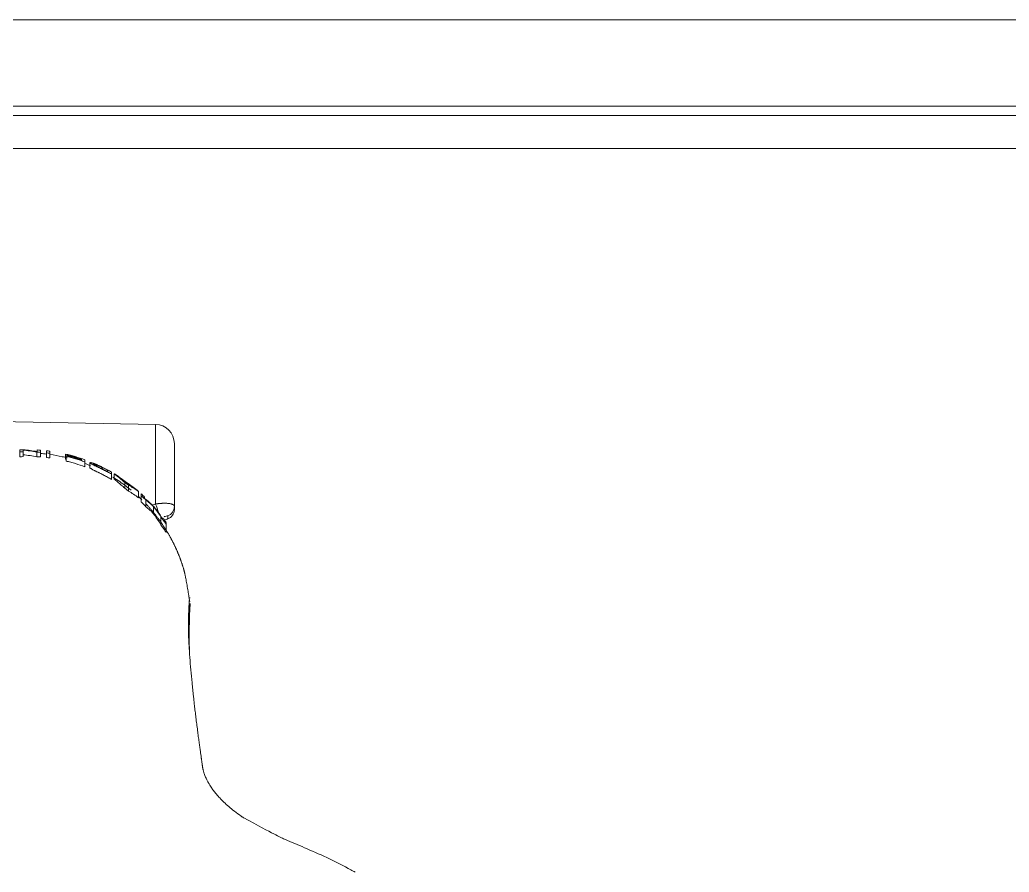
# Model space of a CAD drawing. Header units: millimetres. Extents: x 2433 to 4809, y -10272 to -6912.
# Drawn here: x 3241.6 to 3344.9, y -7268.2 to -7179.1 of the extents above; entities that cross this region are included whole.
import ezdxf

# ---------------------------------------------------------------- set-up
doc = ezdxf.new("R2010")
doc.units = ezdxf.units.MM

msp = doc.modelspace()

# ---------------------------------------------------------------- linework, layer by layer
at = {"linetype": 'Continuous', "lineweight": 18, "extrusion": (-1.22465e-16, -1, 0)}
for p, q in [((3437.29, -7179.14), (3219.99, -7179.14)), ((3437.13, -7189.14), (3204.2, -7189.14)), ((3255.74, -7221.41), (3214.9, -7220.64)), ((3257.7, -7230), (3257.7, -7223.41)), ((3243.34, -7224.79), (3243.34, -7224.3)), ((3243.71, -7224.81), (3243.71, -7224.33)), ((3244.34, -7224.87), (3244.34, -7224.39)), ((3244.7, -7224.92), (3244.7, -7224.43)), ((3246.32, -7225.03), (3246.32, -7224.53)), ((3246.39, -7225.24), (3246.39, -7224.74)), ((3246.49, -7224.74), (3246.49, -7224.67)), ((3248.36, -7225.84), (3248.36, -7225.32)), ((3249.51, -7225.74), (3249.51, -7225.61)), ((3251.12, -7226.59), (3251.12, -7227.15)), ((3251.41, -7227.13), (3251.41, -7226.56)), ((3252.52, -7228.08), (3252.52, -7227.48)), ((3252.91, -7228.37), (3252.91, -7227.76)), ((3253.96, -7229.07), (3253.96, -7228.41)), ((3254.24, -7229.52), (3254.24, -7228.86)), ((3254.73, -7230.01), (3254.73, -7229.32)), ((3255.52, -7230.75), (3255.52, -7230)), ((3257.7, -7230), (3257.7, -7230.32)), ((3256.3, -7231.9), (3256.3, -7231.08)), ((3256.84, -7232.71), (3256.84, -7231.82))]:
    msp.add_line(p, q, dxfattribs=at)
at = {"linetype": 'Continuous', "lineweight": 13, "extrusion": (-1.22465e-16, -1, 0)}
for p, q in [((3437.13, -7188.16), (3202.46, -7188.16)), ((3447.53, -7192.58), (3204.53, -7192.58)), ((3255.74, -7229.73), (3255.74, -7221.41)), ((3250.17, -7226.07), (3250.17, -7225.91)), ((3257, -7231.28), (3257, -7230.95))]:
    msp.add_line(p, q, dxfattribs=at)
at = {"linetype": 'Continuous', "lineweight": 18}
msp.add_arc((3255.7, -7223.41), 2, 0, 88.9292, dxfattribs=at)
at = {"linetype": 'Continuous', "lineweight": 13}
for centre, major_axis, ratio, start_param, end_param in [((3255.72, -7230.3), (0.302, -0.953), 0.223769, 1.132058, 2.135289), ((3256.7, -7230), (-1, 0), 0.999931, 1.880086, 3.141593)]:
    msp.add_ellipse(centre, major_axis=major_axis, ratio=ratio, start_param=start_param, end_param=end_param, dxfattribs=at)
at = {"linetype": 'Continuous', "lineweight": 18}
msp.add_ellipse((3256.7, -7230.32), major_axis=(-1, 0), ratio=0.999931, start_param=1.880086, end_param=3.141593, dxfattribs=at)
for points, degree in [([(3241.56, -7224.07), (3241.68, -7224.07), (3241.81, -7224.06), (3241.93, -7224.06)], 3), ([(3241.91, -7224.28), (3241.79, -7224.28), (3241.68, -7224.29), (3241.56, -7224.29)], 3), ([(3241.56, -7224.79), (3241.56, -7224.63), (3241.56, -7224.46), (3241.56, -7224.29)], 3), ([(3241.91, -7224.1), (3241.91, -7224.19), (3241.91, -7224.28)], 2), ([(3243.34, -7224.3), (3242.86, -7224.21), (3242.39, -7224.15), (3241.91, -7224.1)], 3), ([(3241.91, -7224.78), (3241.91, -7224.61), (3241.91, -7224.45), (3241.91, -7224.28)], 3), ([(3241.91, -7224.59), (3242.39, -7224.63), (3242.86, -7224.7), (3243.34, -7224.79)], 3), ([(3241.93, -7224.06), (3242.41, -7224.1), (3242.89, -7224.17), (3243.36, -7224.25)], 3), ([(3243.71, -7224.33), (3243.59, -7224.32), (3243.46, -7224.31), (3243.34, -7224.3)], 3), ([(3243.36, -7224.08), (3243.48, -7224.09), (3243.6, -7224.1), (3243.71, -7224.11)], 3), ([(3243.36, -7224.25), (3243.36, -7224.16), (3243.36, -7224.08)], 2), ([(3244.37, -7224.51), (3244.16, -7224.49), (3243.94, -7224.47), (3243.73, -7224.45)], 3), ([(3246.32, -7224.53), (3246.32, -7224.52), (3246.32, -7224.52), (3246.32, -7224.51)], 3), ([(3248, -7225.01), (3247.45, -7224.82), (3246.89, -7224.66), (3246.32, -7224.53)], 3), ([(3241.56, -7224.79), (3241.68, -7224.79), (3241.79, -7224.78), (3241.91, -7224.78)], 3), ([(3246.32, -7225.03), (3246.34, -7225.04), (3246.37, -7225.04), (3246.39, -7225.05)], 3), ([(3246.39, -7224.71), (3246.93, -7224.84), (3247.47, -7224.99), (3248, -7225.17)], 3), ([(3246.39, -7224.74), (3246.39, -7224.73), (3246.39, -7224.72), (3246.39, -7224.71)], 3), ([(3246.49, -7224.64), (3247, -7224.76), (3247.5, -7224.91), (3248, -7225.08)], 3), ([(3246.49, -7224.67), (3246.49, -7224.66), (3246.49, -7224.65), (3246.49, -7224.64)], 3), ([(3248, -7225.1), (3247.5, -7224.94), (3247, -7224.79), (3246.49, -7224.67)], 3), ([(3248, -7225.08), (3248, -7225.05), (3248, -7225.03), (3248, -7225.01)], 3), ([(3248, -7225.17), (3248, -7225.15), (3248, -7225.12), (3248, -7225.1)], 3), ([(3248.86, -7225.4), (3248.86, -7225.97)], 1), ([(3250.76, -7226.37), (3250.76, -7226.31), (3250.76, -7226.26), (3250.76, -7226.21)], 3), ([(3252.13, -7227.08), (3252.53, -7227.34), (3252.91, -7227.61), (3253.28, -7227.9)], 3), ([(3254.24, -7228.86), (3254.24, -7228.79), (3254.24, -7228.73), (3254.24, -7228.67)], 3), ([(3254.59, -7229), (3254.59, -7229.04), (3254.59, -7229.1), (3254.59, -7229.15)], 3), ([(3254.59, -7229.15), (3254.85, -7229.35), (3255.12, -7229.57), (3255.38, -7229.81)], 3), ([(3255.41, -7229.84), (3255.52, -7229.8), (3255.63, -7229.77), (3255.74, -7229.73)], 3), ([(3255.38, -7229.81), (3255.49, -7229.94), (3255.6, -7230.06), (3255.71, -7230.18)], 3), ([(3256.5, -7231.31), (3256.5, -7231.26), (3256.5, -7231.22), (3256.5, -7231.17)], 3), ([(3256.84, -7231.66), (3256.84, -7231.71), (3256.84, -7231.77), (3256.84, -7231.82)], 3), ([(3259.3, -7239.91), (3258.95, -7237.65), (3258.69, -7236.59)], 2), ([(3259.34, -7240.42), (3259.35, -7240.32), (3259.35, -7240.23), (3259.34, -7240.13)], 3), ([(3264.98, -7262.53), (3264.92, -7262.49), (3264.87, -7262.46), (3264.82, -7262.42)], 3)]:
    msp.add_open_spline(points, degree=degree, dxfattribs=at)
for points, knots in [([(3241.56, -7224.29), (3241.56, -7224.27), (3241.56, -7224.25), (3241.56, -7224.21), (3241.56, -7224.2), (3241.56, -7224.14), (3241.56, -7224.11), (3241.56, -7224.07)], [0, 0, 0, 0, 0.250002, 0.250002, 0.500003, 0.500003, 1, 1, 1, 1]), ([(3243.71, -7224.11), (3243.71, -7224.12), (3243.71, -7224.14), (3243.71, -7224.18), (3243.71, -7224.19), (3243.71, -7224.25), (3243.71, -7224.29), (3243.71, -7224.33)], [0, 0, 0, 0, 0.250002, 0.250002, 0.500003, 0.500003, 1, 1, 1, 1]), ([(3244.34, -7224.17), (3244.37, -7224.17), (3244.4, -7224.17), (3244.46, -7224.18), (3244.49, -7224.18), (3244.58, -7224.2), (3244.64, -7224.2), (3244.7, -7224.21)], [0, 0, 0, 0, 0.250009, 0.250009, 0.500018, 0.500018, 1, 1, 1, 1]), ([(3244.34, -7224.39), (3244.34, -7224.37), (3244.34, -7224.35), (3244.34, -7224.31), (3244.34, -7224.29), (3244.34, -7224.24), (3244.34, -7224.2), (3244.34, -7224.17)], [0, 0, 0, 0, 0.250002, 0.250002, 0.500003, 0.500003, 1, 1, 1, 1]), ([(3244.7, -7224.43), (3244.67, -7224.43), (3244.64, -7224.42), (3244.58, -7224.41), (3244.55, -7224.41), (3244.46, -7224.4), (3244.4, -7224.39), (3244.34, -7224.39)], [0, 0, 0, 0, 0.250009, 0.250009, 0.500018, 0.500018, 1, 1, 1, 1]), ([(3244.7, -7224.21), (3244.7, -7224.23), (3244.7, -7224.25), (3244.7, -7224.28), (3244.7, -7224.3), (3244.7, -7224.35), (3244.7, -7224.39), (3244.7, -7224.43)], [0, 0, 0, 0, 0.250002, 0.250002, 0.500003, 0.500003, 1, 1, 1, 1]), ([(3246.55, -7224.92), (3246.36, -7224.87), (3245.76, -7224.73), (3245.16, -7224.62), (3244.74, -7224.56)], [0, 0, 0, 0, 0.317426, 1, 1, 1, 1]), ([(3246.32, -7224.51), (3246.49, -7224.55), (3246.67, -7224.59), (3247.01, -7224.68), (3247.18, -7224.73), (3247.69, -7224.88), (3248.03, -7224.99), (3248.36, -7225.11)], [0, 0, 0, 0, 0.25, 0.25, 0.5, 0.5, 1, 1, 1, 1]), ([(3243.34, -7224.79), (3243.4, -7224.79), (3243.46, -7224.79), (3243.56, -7224.8), (3243.59, -7224.8), (3243.65, -7224.81), (3243.68, -7224.81), (3243.71, -7224.81)], [0, 0, 0, 0, 0.499973, 0.499973, 0.749983, 0.749983, 1, 1, 1, 1]), ([(3244.34, -7224.87), (3244.4, -7224.88), (3244.46, -7224.89), (3244.55, -7224.9), (3244.58, -7224.9), (3244.64, -7224.91), (3244.67, -7224.91), (3244.7, -7224.92)], [0, 0, 0, 0, 0.499974, 0.499974, 0.749984, 0.749984, 1, 1, 1, 1]), ([(3248.36, -7225.32), (3248.2, -7225.26), (3248.03, -7225.21), (3247.71, -7225.1), (3247.54, -7225.05), (3247.05, -7224.9), (3246.72, -7224.82), (3246.39, -7224.74)], [0, 0, 0, 0, 0.25, 0.25, 0.5, 0.5, 1, 1, 1, 1]), ([(3246.39, -7225.24), (3246.55, -7225.28), (3246.72, -7225.32), (3247.05, -7225.41), (3247.22, -7225.46), (3247.71, -7225.61), (3248.04, -7225.72), (3248.36, -7225.84)], [0, 0, 0, 0, 0.25, 0.25, 0.5, 0.5, 1, 1, 1, 1]), ([(3248.36, -7225.11), (3248.36, -7225.12), (3248.36, -7225.14), (3248.36, -7225.18), (3248.36, -7225.19), (3248.36, -7225.25), (3248.36, -7225.28), (3248.36, -7225.32)], [0, 0, 0, 0, 0.250002, 0.250002, 0.500003, 0.500003, 1, 1, 1, 1]), ([(3248.95, -7225.72), (3248.84, -7225.68), (3248.65, -7225.6), (3248.45, -7225.52), (3248.37, -7225.49)], [0, 0, 0, 0, 0.580974, 1, 1, 1, 1]), ([(3251.12, -7226.59), (3250.98, -7226.52), (3250.85, -7226.44), (3250.58, -7226.3), (3250.44, -7226.23), (3250.24, -7226.12), (3250.17, -7226.09), (3250.06, -7226.04), (3250.03, -7226.02), (3249.96, -7225.99), (3249.92, -7225.97), (3249.82, -7225.92), (3249.75, -7225.89), (3249.65, -7225.84), (3249.62, -7225.83), (3249.57, -7225.8), (3249.55, -7225.8), (3249.52, -7225.78), (3249.51, -7225.77), (3249.43, -7225.74), (3249.38, -7225.71), (3249.31, -7225.68), (3249.3, -7225.67), (3249.27, -7225.66), (3249.26, -7225.65), (3249.23, -7225.64), (3249.2, -7225.63), (3249.14, -7225.59), (3249.11, -7225.57), (3249.06, -7225.55), (3249.06, -7225.55), (3249.04, -7225.54), (3249.03, -7225.54), (3249.01, -7225.52), (3249, -7225.52), (3248.97, -7225.5), (3248.95, -7225.48), (3248.91, -7225.46), (3248.9, -7225.45), (3248.88, -7225.43), (3248.87, -7225.43), (3248.86, -7225.41), (3248.86, -7225.41), (3248.86, -7225.4), (3248.86, -7225.4), (3248.86, -7225.4)], [0, 0, 0, 0, 0.12482, 0.12482, 0.249641, 0.249641, 0.312051, 0.312051, 0.343256, 0.343256, 0.374461, 0.374461, 0.436871, 0.436871, 0.468076, 0.468076, 0.483679, 0.483679, 0.499281, 0.499281, 0.561692, 0.561692, 0.577294, 0.577294, 0.592897, 0.592897, 0.624102, 0.624102, 0.686512, 0.686512, 0.702115, 0.702115, 0.717717, 0.717717, 0.748922, 0.748922, 0.811332, 0.811332, 0.873743, 0.873743, 0.936153, 0.936153, 0.998563, 0.998563, 1, 1, 1, 1]), ([(3248.93, -7225.39), (3248.93, -7225.39), (3248.93, -7225.39), (3248.94, -7225.39), (3248.96, -7225.39), (3249, -7225.4), (3249.01, -7225.41), (3249.04, -7225.41), (3249.05, -7225.42), (3249.1, -7225.43), (3249.14, -7225.44), (3249.2, -7225.46), (3249.22, -7225.47), (3249.27, -7225.49), (3249.29, -7225.49), (3249.33, -7225.51), (3249.34, -7225.51), (3249.37, -7225.52), (3249.39, -7225.53), (3249.43, -7225.55), (3249.46, -7225.56), (3249.51, -7225.58), (3249.52, -7225.58), (3249.55, -7225.6), (3249.57, -7225.6), (3249.62, -7225.63), (3249.65, -7225.64), (3249.75, -7225.68), (3249.82, -7225.72), (3249.93, -7225.76), (3249.96, -7225.78), (3250.03, -7225.81), (3250.06, -7225.83), (3250.17, -7225.88), (3250.24, -7225.92), (3250.58, -7226.09), (3250.85, -7226.23), (3251.12, -7226.39)], [0, 0, 0, 0, 0.002991, 0.002991, 0.079684, 0.079684, 0.11803, 0.11803, 0.156377, 0.156377, 0.23307, 0.23307, 0.271416, 0.271416, 0.309763, 0.309763, 0.328936, 0.328936, 0.348109, 0.348109, 0.386456, 0.386456, 0.405629, 0.405629, 0.424802, 0.424802, 0.463149, 0.463149, 0.539842, 0.539842, 0.578188, 0.578188, 0.616535, 0.616535, 0.693228, 0.693228, 1, 1, 1, 1]), ([(3249.51, -7225.61), (3249.46, -7225.59), (3249.42, -7225.58), (3249.38, -7225.56), (3249.37, -7225.56), (3249.36, -7225.56), (3249.35, -7225.56), (3249.33, -7225.55), (3249.32, -7225.55), (3249.29, -7225.54), (3249.27, -7225.54), (3249.25, -7225.54), (3249.25, -7225.54), (3249.24, -7225.55), (3249.23, -7225.55), (3249.23, -7225.56), (3249.23, -7225.57), (3249.24, -7225.58), (3249.24, -7225.58), (3249.25, -7225.59), (3249.26, -7225.59), (3249.28, -7225.61), (3249.3, -7225.62), (3249.33, -7225.64), (3249.34, -7225.65), (3249.37, -7225.66), (3249.37, -7225.67), (3249.39, -7225.68), (3249.4, -7225.68), (3249.43, -7225.7), (3249.45, -7225.71), (3249.48, -7225.72), (3249.49, -7225.73), (3249.51, -7225.74), (3249.52, -7225.75), (3249.56, -7225.77), (3249.59, -7225.78), (3249.63, -7225.8), (3249.65, -7225.81), (3249.68, -7225.83), (3249.69, -7225.83), (3249.74, -7225.86), (3249.78, -7225.87), (3249.84, -7225.91), (3249.88, -7225.92), (3249.99, -7225.97), (3250.06, -7226.01), (3250.2, -7226.08), (3250.27, -7226.11), (3250.48, -7226.22), (3250.62, -7226.29), (3250.76, -7226.37)], [0, 0, 0, 0, 0.0625, 0.0625, 0.078125, 0.078125, 0.09375, 0.09375, 0.125, 0.125, 0.1875, 0.1875, 0.25, 0.25, 0.3125, 0.3125, 0.375, 0.375, 0.40625, 0.40625, 0.4375, 0.4375, 0.5, 0.5, 0.53125, 0.53125, 0.546875, 0.546875, 0.5625, 0.5625, 0.59375, 0.59375, 0.609375, 0.609375, 0.625, 0.625, 0.65625, 0.65625, 0.671875, 0.671875, 0.6875, 0.6875, 0.71875, 0.71875, 0.75, 0.75, 0.8125, 0.8125, 0.875, 0.875, 1, 1, 1, 1]), ([(3250.17, -7225.91), (3250.11, -7225.88), (3250.05, -7225.85), (3249.96, -7225.81), (3249.93, -7225.79), (3249.88, -7225.76), (3249.85, -7225.75), (3249.79, -7225.72), (3249.76, -7225.71), (3249.72, -7225.69), (3249.7, -7225.69), (3249.67, -7225.68), (3249.63, -7225.66), (3249.6, -7225.64), (3249.56, -7225.63), (3249.55, -7225.62), (3249.53, -7225.62), (3249.52, -7225.61), (3249.51, -7225.61)], [0, 0, 0, 0, 0.25, 0.25, 0.375, 0.375, 0.5, 0.5, 0.625, 0.625, 0.6875, 0.6875, 0.75, 0.875, 0.875, 0.9375, 0.9375, 1, 1, 1, 1]), ([(3248.86, -7225.93), (3248.86, -7225.93), (3248.86, -7225.93), (3248.86, -7225.93), (3248.86, -7225.94), (3248.87, -7225.95), (3248.88, -7225.96), (3248.9, -7225.98), (3248.92, -7225.99), (3248.94, -7226), (3248.95, -7226.01), (3248.97, -7226.02), (3248.98, -7226.03), (3248.99, -7226.03), (3249.02, -7226.05), (3249.05, -7226.07), (3249.1, -7226.1), (3249.11, -7226.1), (3249.14, -7226.12), (3249.15, -7226.13), (3249.17, -7226.14), (3249.18, -7226.14), (3249.24, -7226.17), (3249.29, -7226.19), (3249.35, -7226.23), (3249.36, -7226.23), (3249.39, -7226.25), (3249.41, -7226.25), (3249.45, -7226.28), (3249.48, -7226.29), (3249.57, -7226.34), (3249.64, -7226.37), (3249.72, -7226.41), (3249.74, -7226.42), (3249.77, -7226.44), (3249.79, -7226.44), (3249.84, -7226.47), (3249.88, -7226.49), (3249.98, -7226.54), (3250.05, -7226.57), (3250.18, -7226.64), (3250.25, -7226.67), (3250.45, -7226.78), (3250.59, -7226.85), (3250.85, -7227), (3250.99, -7227.08), (3251.12, -7227.15)], [0, 0, 0, 0, 0.001777, 0.001777, 0.064166, 0.064166, 0.126555, 0.126555, 0.188944, 0.188944, 0.220138, 0.235736, 0.235736, 0.251333, 0.251333, 0.313722, 0.313722, 0.344916, 0.344916, 0.360514, 0.360514, 0.376111, 0.376111, 0.4385, 0.4385, 0.454097, 0.454097, 0.469694, 0.469694, 0.500889, 0.500889, 0.563278, 0.563278, 0.578875, 0.578875, 0.594472, 0.594472, 0.625666, 0.625666, 0.688055, 0.688055, 0.750444, 0.750444, 0.875222, 0.875222, 1, 1, 1, 1]), ([(3250.76, -7226.21), (3250.71, -7226.18), (3250.66, -7226.16), (3250.56, -7226.11), (3250.52, -7226.08), (3250.37, -7226.01), (3250.27, -7225.96), (3250.17, -7225.91)], [0, 0, 0, 0, 0.25003, 0.25003, 0.500059, 0.500059, 1, 1, 1, 1]), ([(3251.12, -7226.39), (3251.12, -7226.4), (3251.12, -7226.42), (3251.12, -7226.45), (3251.12, -7226.47), (3251.12, -7226.52), (3251.12, -7226.56), (3251.12, -7226.59)], [0, 0, 0, 0, 0.250002, 0.250002, 0.500003, 0.500003, 1, 1, 1, 1]), ([(3251.41, -7226.56), (3251.44, -7226.58), (3251.47, -7226.6), (3251.54, -7226.64), (3251.58, -7226.66), (3251.68, -7226.72), (3251.75, -7226.77), (3251.82, -7226.81)], [0, 0, 0, 0, 0.250016, 0.250016, 0.500032, 0.500032, 1, 1, 1, 1]), ([(3252.52, -7227.48), (3252.39, -7227.37), (3252.27, -7227.26), (3252.02, -7227.05), (3251.9, -7226.95), (3251.65, -7226.75), (3251.53, -7226.65), (3251.41, -7226.56)], [0, 0, 0, 0, 0.34338, 0.34338, 0.67167, 0.67167, 1, 1, 1, 1]), ([(3253.18, -7228.27), (3253.01, -7228.13), (3252.41, -7227.66), (3251.76, -7227.22), (3251.3, -7226.93), (3251.28, -7226.92)], [0, 0, 0, 0, 0.291469, 0.98371, 1, 1, 1, 1]), ([(3251.41, -7227.13), (3251.53, -7227.23), (3251.66, -7227.33), (3251.91, -7227.54), (3252.03, -7227.65), (3252.28, -7227.86), (3252.4, -7227.97), (3252.52, -7228.08)], [0, 0, 0, 0, 0.343972, 0.343972, 0.671962, 0.671962, 1, 1, 1, 1]), ([(3251.82, -7226.81), (3251.84, -7226.83), (3251.87, -7226.85), (3251.92, -7226.9), (3251.95, -7226.92), (3252.03, -7226.99), (3252.08, -7227.03), (3252.13, -7227.08)], [0, 0, 0, 0, 0.250012, 0.250012, 0.500024, 0.500024, 1, 1, 1, 1]), ([(3253.17, -7227.84), (3253.1, -7227.78), (3253.02, -7227.73), (3252.87, -7227.61), (3252.79, -7227.56), (3252.56, -7227.39), (3252.4, -7227.28), (3252.25, -7227.17)], [0, 0, 0, 0, 0.25009, 0.25009, 0.50018, 0.50018, 1, 1, 1, 1]), ([(3252.25, -7227.17), (3252.33, -7227.24), (3252.41, -7227.32), (3252.54, -7227.43), (3252.58, -7227.47), (3252.66, -7227.54), (3252.69, -7227.57), (3252.72, -7227.61)], [0, 0, 0, 0, 0.5, 0.5, 0.75, 0.75, 1, 1, 1, 1]), ([(3252.91, -7227.76), (3252.88, -7227.74), (3252.85, -7227.72), (3252.78, -7227.67), (3252.75, -7227.65), (3252.65, -7227.58), (3252.59, -7227.53), (3252.52, -7227.48)], [0, 0, 0, 0, 0.250016, 0.250016, 0.500032, 0.500032, 1, 1, 1, 1]), ([(3252.72, -7227.61), (3252.75, -7227.61), (3252.78, -7227.63), (3252.85, -7227.66), (3252.89, -7227.68), (3253.01, -7227.75), (3253.09, -7227.8), (3253.17, -7227.84)], [0, 0, 0, 0, 0.25, 0.25, 0.5, 0.5, 1, 1, 1, 1]), ([(3252.52, -7228.08), (3252.55, -7228.1), (3252.59, -7228.13), (3252.67, -7228.19), (3252.72, -7228.23), (3252.81, -7228.3), (3252.86, -7228.34), (3252.91, -7228.37)], [0, 0, 0, 0, 0.249967, 0.249967, 0.624962, 0.624962, 1, 1, 1, 1]), ([(3253.96, -7228.41), (3253.78, -7228.29), (3253.61, -7228.18), (3253.26, -7227.96), (3253.09, -7227.86), (3252.91, -7227.76)], [0, 0, 0, 0, 0.5, 0.5, 1, 1, 1, 1]), ([(3252.91, -7228.37), (3253.09, -7228.48), (3253.26, -7228.58), (3253.61, -7228.82), (3253.78, -7228.94), (3253.96, -7229.07)], [0, 0, 0, 0, 0.5, 0.5, 1, 1, 1, 1]), ([(3253.28, -7227.9), (3253.3, -7227.92), (3253.33, -7227.93), (3253.38, -7227.96), (3253.4, -7227.98), (3253.48, -7228.03), (3253.53, -7228.06), (3253.58, -7228.09)], [0, 0, 0, 0, 0.250009, 0.250009, 0.500018, 0.500018, 1, 1, 1, 1]), ([(3253.58, -7228.09), (3253.61, -7228.12), (3253.64, -7228.14), (3253.7, -7228.2), (3253.74, -7228.22), (3253.83, -7228.3), (3253.9, -7228.36), (3253.96, -7228.41)], [0, 0, 0, 0, 0.250018, 0.250018, 0.500036, 0.500036, 1, 1, 1, 1]), ([(3254.24, -7228.67), (3254.27, -7228.69), (3254.3, -7228.72), (3254.36, -7228.78), (3254.39, -7228.8), (3254.47, -7228.89), (3254.53, -7228.94), (3254.59, -7229)], [0, 0, 0, 0, 0.250016, 0.250016, 0.500033, 0.500033, 1, 1, 1, 1]), ([(3254.3, -7229.28), (3254.29, -7229.27), (3254.24, -7229.22), (3254.16, -7229.14), (3254.06, -7229.04), (3253.99, -7228.98), (3253.96, -7228.96)], [0, 0, 0, 0, 0.119133, 0.439547, 0.761586, 1, 1, 1, 1]), ([(3254.73, -7229.32), (3254.69, -7229.28), (3254.65, -7229.24), (3254.57, -7229.16), (3254.53, -7229.12), (3254.4, -7229.01), (3254.32, -7228.93), (3254.24, -7228.86)], [0, 0, 0, 0, 0.250032, 0.250032, 0.500063, 0.500063, 1, 1, 1, 1]), ([(3254.24, -7229.52), (3254.28, -7229.56), (3254.32, -7229.6), (3254.43, -7229.7), (3254.49, -7229.76), (3254.61, -7229.88), (3254.67, -7229.95), (3254.73, -7230.01)], [0, 0, 0, 0, 0.249934, 0.249934, 0.624924, 0.624924, 1, 1, 1, 1]), ([(3255.52, -7230), (3255.46, -7229.94), (3255.4, -7229.88), (3255.26, -7229.76), (3255.2, -7229.7), (3255, -7229.53), (3254.86, -7229.42), (3254.73, -7229.32)], [0, 0, 0, 0, 0.25, 0.25, 0.5, 0.5, 1, 1, 1, 1]), ([(3258.69, -7236.58), (3258.69, -7236.57), (3258.68, -7236.53), (3258.65, -7236.46), (3258.62, -7236.37), (3258.6, -7236.27), (3258.56, -7236.18), (3258.53, -7236.08), (3258.5, -7235.99), (3258.47, -7235.89), (3258.44, -7235.79), (3258.4, -7235.7), (3258.37, -7235.6), (3258.33, -7235.5), (3258.29, -7235.4), (3258.26, -7235.3), (3258.22, -7235.2), (3258.18, -7235.1), (3258.14, -7235), (3258.1, -7234.9), (3258.05, -7234.8), (3258.01, -7234.7), (3257.97, -7234.6), (3257.92, -7234.49), (3257.87, -7234.39), (3257.83, -7234.29), (3257.78, -7234.18), (3257.73, -7234.08), (3257.68, -7233.97), (3257.63, -7233.87), (3257.57, -7233.76), (3257.52, -7233.66), (3257.47, -7233.55), (3257.41, -7233.45), (3257.35, -7233.34), (3257.29, -7233.23), (3257.24, -7233.13), (3257.18, -7233.02), (3257.11, -7232.91), (3257.05, -7232.8), (3256.99, -7232.7), (3256.92, -7232.59), (3256.86, -7232.48), (3256.79, -7232.37), (3256.72, -7232.26), (3256.65, -7232.15), (3256.58, -7232.05), (3256.51, -7231.94), (3256.43, -7231.83), (3256.36, -7231.72), (3256.28, -7231.61), (3256.2, -7231.5), (3256.13, -7231.39), (3256.05, -7231.28), (3255.96, -7231.18), (3255.88, -7231.07), (3255.8, -7230.96), (3255.71, -7230.85), (3255.63, -7230.74), (3255.54, -7230.63), (3255.45, -7230.52), (3255.36, -7230.42), (3255.26, -7230.31), (3255.17, -7230.2), (3255.08, -7230.09), (3254.98, -7229.98), (3254.88, -7229.88), (3254.81, -7229.8), (3254.76, -7229.75), (3254.76, -7229.74)], [0, 0, 0, 0, 0.003998, 0.016187, 0.028471, 0.04085, 0.053325, 0.065896, 0.078561, 0.091323, 0.10418, 0.117132, 0.13018, 0.143323, 0.156562, 0.169897, 0.183326, 0.196852, 0.210472, 0.224189, 0.238001, 0.251908, 0.265911, 0.280009, 0.294203, 0.308493, 0.322878, 0.337359, 0.351936, 0.366608, 0.381376, 0.39624, 0.411199, 0.426254, 0.441406, 0.456652, 0.471995, 0.487434, 0.502968, 0.518599, 0.534325, 0.550147, 0.566065, 0.582079, 0.598189, 0.614394, 0.630696, 0.647093, 0.663586, 0.680175, 0.69686, 0.71364, 0.730517, 0.747489, 0.764557, 0.781721, 0.79898, 0.816335, 0.833786, 0.851333, 0.868975, 0.886713, 0.904546, 0.922475, 0.9405, 0.958621, 0.976837, 0.995148, 1, 1, 1, 1]), ([(3254.73, -7230.01), (3254.86, -7230.12), (3255, -7230.24), (3255.2, -7230.42), (3255.26, -7230.49), (3255.4, -7230.62), (3255.46, -7230.69), (3255.52, -7230.75)], [0, 0, 0, 0, 0.5, 0.5, 0.75, 0.75, 1, 1, 1, 1]), ([(3256.3, -7231.08), (3256.17, -7230.89), (3256.04, -7230.71), (3255.85, -7230.43), (3255.78, -7230.34), (3255.65, -7230.16), (3255.59, -7230.08), (3255.52, -7230)], [0, 0, 0, 0, 0.5, 0.5, 0.75, 0.75, 1, 1, 1, 1]), ([(3255.52, -7230.75), (3255.59, -7230.83), (3255.65, -7230.92), (3255.78, -7231.11), (3255.85, -7231.21), (3256.04, -7231.5), (3256.17, -7231.69), (3256.3, -7231.9)], [0, 0, 0, 0, 0.25, 0.25, 0.5, 0.5, 1, 1, 1, 1]), ([(3255.71, -7230.18), (3255.84, -7230.36), (3255.97, -7230.54), (3256.23, -7230.92), (3256.37, -7231.11), (3256.5, -7231.31)], [0, 0, 0, 0, 0.5, 0.5, 1, 1, 1, 1]), ([(3256.84, -7231.82), (3256.8, -7231.76), (3256.76, -7231.7), (3256.67, -7231.57), (3256.62, -7231.51), (3256.49, -7231.33), (3256.39, -7231.21), (3256.3, -7231.08)], [0, 0, 0, 0, 0.250059, 0.250059, 0.500117, 0.500117, 1, 1, 1, 1]), ([(3256.5, -7231.17), (3256.53, -7231.21), (3256.56, -7231.25), (3256.61, -7231.33), (3256.64, -7231.37), (3256.73, -7231.5), (3256.79, -7231.58), (3256.84, -7231.66)], [0, 0, 0, 0, 0.250025, 0.250025, 0.50005, 0.50005, 1, 1, 1, 1]), ([(3256.7, -7231.38), (3256.72, -7231.38), (3256.73, -7231.37), (3256.83, -7231.34), (3256.89, -7231.32), (3256.98, -7231.29), (3257, -7231.28), (3257, -7231.28)], [0, 0, 0, 0, 0.065448, 0.065448, 0.532724, 0.532724, 1, 1, 1, 1]), ([(3256.3, -7231.9), (3256.35, -7231.97), (3256.39, -7232.03), (3256.51, -7232.2), (3256.58, -7232.3), (3256.71, -7232.5), (3256.78, -7232.6), (3256.84, -7232.71)], [0, 0, 0, 0, 0.249866, 0.249866, 0.624845, 0.624845, 1, 1, 1, 1]), ([(3264.81, -7262.44), (3264.76, -7262.41), (3264.47, -7262.2), (3263.98, -7261.84), (3263.38, -7261.35), (3262.87, -7260.88), (3262.44, -7260.45), (3262.09, -7260.04), (3261.79, -7259.67), (3261.57, -7259.36), (3261.39, -7259.09), (3261.24, -7258.83), (3261.07, -7258.52), (3260.92, -7258.17), (3260.81, -7257.88), (3260.75, -7257.67), (3260.72, -7257.54), (3260.69, -7257.44), (3260.68, -7257.36), (3260.67, -7257.3), (3260.65, -7257.24), (3260.64, -7257.17), (3260.63, -7257.11), (3260.62, -7257.03), (3260.61, -7256.94), (3260.59, -7256.81), (3260.57, -7256.68), (3260.55, -7256.55), (3260.54, -7256.45), (3260.52, -7256.36), (3260.51, -7256.25), (3260.49, -7256.11), (3260.47, -7255.94), (3260.44, -7255.75), (3260.41, -7255.54), (3260.38, -7255.32), (3260.35, -7255.09), (3260.32, -7254.84), (3260.28, -7254.57), (3260.24, -7254.29), (3260.2, -7254), (3260.16, -7253.7), (3260.11, -7253.26), (3260.03, -7252.7), (3259.95, -7252.04), (3259.87, -7251.39), (3259.8, -7250.8), (3259.74, -7250.27), (3259.69, -7249.78), (3259.64, -7249.31), (3259.59, -7248.85), (3259.51, -7248.08), (3259.41, -7247.02), (3259.31, -7245.71), (3259.24, -7244.7), (3259.2, -7243.95), (3259.18, -7243.44), (3259.17, -7243.03), (3259.17, -7242.64), (3259.17, -7242.21), (3259.17, -7241.77), (3259.18, -7241.41), (3259.19, -7241.14), (3259.2, -7240.92), (3259.21, -7240.7), (3259.22, -7240.47), (3259.23, -7240.24), (3259.24, -7240.07), (3259.25, -7239.95), (3259.26, -7239.85), (3259.26, -7239.78), (3259.27, -7239.74), (3259.27, -7239.73)], [0, 0, 0, 0, 0.002861, 0.017729, 0.031709, 0.044798, 0.056995, 0.068301, 0.078714, 0.088234, 0.094244, 0.101496, 0.109989, 0.119723, 0.130697, 0.13425, 0.137803, 0.141356, 0.142893, 0.144528, 0.146261, 0.148092, 0.150021, 0.152048, 0.154079, 0.15765, 0.162759, 0.165583, 0.16831, 0.17094, 0.173472, 0.177944, 0.182903, 0.188348, 0.194279, 0.200694, 0.207594, 0.214978, 0.222845, 0.231194, 0.240025, 0.249337, 0.259129, 0.280577, 0.301999, 0.323397, 0.344772, 0.362031, 0.379226, 0.396357, 0.413426, 0.430435, 0.484475, 0.541407, 0.601273, 0.630549, 0.658989, 0.686598, 0.703256, 0.731701, 0.771985, 0.796484, 0.818912, 0.839262, 0.857527, 0.883672, 0.912219, 0.943173, 0.954833, 0.972965, 0.997577, 1, 1, 1, 1]), ([(3259.3, -7239.51), (3259.3, -7239.51), (3259.31, -7239.52), (3259.31, -7239.52), (3259.31, -7239.52), (3259.31, -7239.53), (3259.31, -7239.54), (3259.31, -7239.54), (3259.31, -7239.55)], [0, 0, 0, 0, 0.151727, 0.328501, 0.504157, 0.678693, 0.852108, 1, 1, 1, 1]), ([(3259.32, -7240.25), (3259.32, -7240.25), (3259.32, -7240.26), (3259.32, -7240.27), (3259.32, -7240.29), (3259.31, -7240.31), (3259.31, -7240.34), (3259.31, -7240.36), (3259.31, -7240.39), (3259.31, -7240.41), (3259.31, -7240.44), (3259.31, -7240.47), (3259.31, -7240.5), (3259.31, -7240.53), (3259.31, -7240.56), (3259.31, -7240.59), (3259.31, -7240.63), (3259.3, -7240.67), (3259.3, -7240.7), (3259.3, -7240.8), (3259.3, -7240.97), (3259.29, -7241.23), (3259.28, -7241.52), (3259.28, -7241.82), (3259.27, -7242.13), (3259.26, -7242.47), (3259.25, -7242.85), (3259.25, -7243.27), (3259.25, -7243.68), (3259.25, -7244.08), (3259.26, -7244.47), (3259.27, -7244.84), (3259.28, -7245.09), (3259.28, -7245.22), (3259.29, -7245.22)], [0, 0, 0, 0, 0.001419, 0.012944, 0.024552, 0.036243, 0.048018, 0.059875, 0.071816, 0.083839, 0.095946, 0.108135, 0.120407, 0.132762, 0.145199, 0.157719, 0.170321, 0.183005, 0.195772, 0.208621, 0.281135, 0.350939, 0.41803, 0.482404, 0.544063, 0.603016, 0.67277, 0.738044, 0.798854, 0.855215, 0.907142, 0.954651, 0.997755, 1, 1, 1, 1]), ([(3269.52, -7264.87), (3269.41, -7264.82), (3268.74, -7264.54), (3268.18, -7264.27), (3264.9, -7262.48)], [0, 0, 0, 0, 0.154158, 1, 1, 1, 1]), ([(3276.58, -7268.19), (3276.43, -7268.11), (3275.52, -7267.61), (3273.85, -7266.74), (3271.55, -7265.75), (3270.17, -7265.14), (3269.52, -7264.87)], [0, 0, 0, 0, 0.058275, 0.359978, 0.687663, 1, 1, 1, 1])]:
    msp.add_open_spline(points, degree=3, knots=knots, dxfattribs=at)
at = {"linetype": 'Continuous', "lineweight": 13}
for points, knots in [([(3255.74, -7229.73), (3255.74, -7229.73), (3255.76, -7229.73), (3255.78, -7229.72), (3255.8, -7229.72), (3255.82, -7229.72), (3255.85, -7229.71), (3255.87, -7229.71), (3255.89, -7229.71), (3255.91, -7229.7), (3255.94, -7229.7), (3255.96, -7229.7), (3255.98, -7229.7), (3256, -7229.69), (3256.02, -7229.69), (3256.05, -7229.69), (3256.07, -7229.69), (3256.09, -7229.68), (3256.11, -7229.68), (3256.14, -7229.68), (3256.16, -7229.68), (3256.18, -7229.67), (3256.2, -7229.67), (3256.22, -7229.67), (3256.25, -7229.67), (3256.27, -7229.67), (3256.29, -7229.66), (3256.31, -7229.66), (3256.34, -7229.66), (3256.36, -7229.66), (3256.38, -7229.66), (3256.4, -7229.66), (3256.42, -7229.65), (3256.45, -7229.65), (3256.47, -7229.65), (3256.49, -7229.65), (3256.56, -7229.65), (3256.68, -7229.64), (3256.84, -7229.65), (3257, -7229.66), (3257.13, -7229.67), (3257.25, -7229.69), (3257.36, -7229.71), (3257.46, -7229.75), (3257.54, -7229.78), (3257.59, -7229.81), (3257.61, -7229.83), (3257.63, -7229.85), (3257.65, -7229.87), (3257.67, -7229.89), (3257.68, -7229.91), (3257.68, -7229.93), (3257.69, -7229.94), (3257.7, -7229.96), (3257.7, -7229.98), (3257.7, -7229.99), (3257.7, -7230), (3257.7, -7230)], [0, 0, 0, 0, 0.006751, 0.013525, 0.020322, 0.027141, 0.033984, 0.040849, 0.047737, 0.054648, 0.061582, 0.06854, 0.075521, 0.082525, 0.089553, 0.096605, 0.10368, 0.110778, 0.117901, 0.125047, 0.132217, 0.139411, 0.146629, 0.153872, 0.161138, 0.168429, 0.175743, 0.183082, 0.190446, 0.197834, 0.205246, 0.212683, 0.220145, 0.227631, 0.235141, 0.242677, 0.250237, 0.308154, 0.369155, 0.433242, 0.500412, 0.549873, 0.60799, 0.674723, 0.750025, 0.778708, 0.805955, 0.831769, 0.856151, 0.879106, 0.900636, 0.920742, 0.939427, 0.956694, 0.972544, 0.986978, 1, 1, 1, 1]), ([(3257, -7230.95), (3257, -7230.95), (3256.98, -7230.96), (3256.89, -7230.98), (3256.83, -7231), (3256.7, -7231.04), (3256.66, -7231.05), (3256.62, -7231.06)], [0, 0, 0, 0, 0.410235, 0.410235, 0.82047, 0.82047, 1, 1, 1, 1])]:
    msp.add_open_spline(points, degree=3, knots=knots, dxfattribs=at)

doc.saveas('drawing.dxf')
